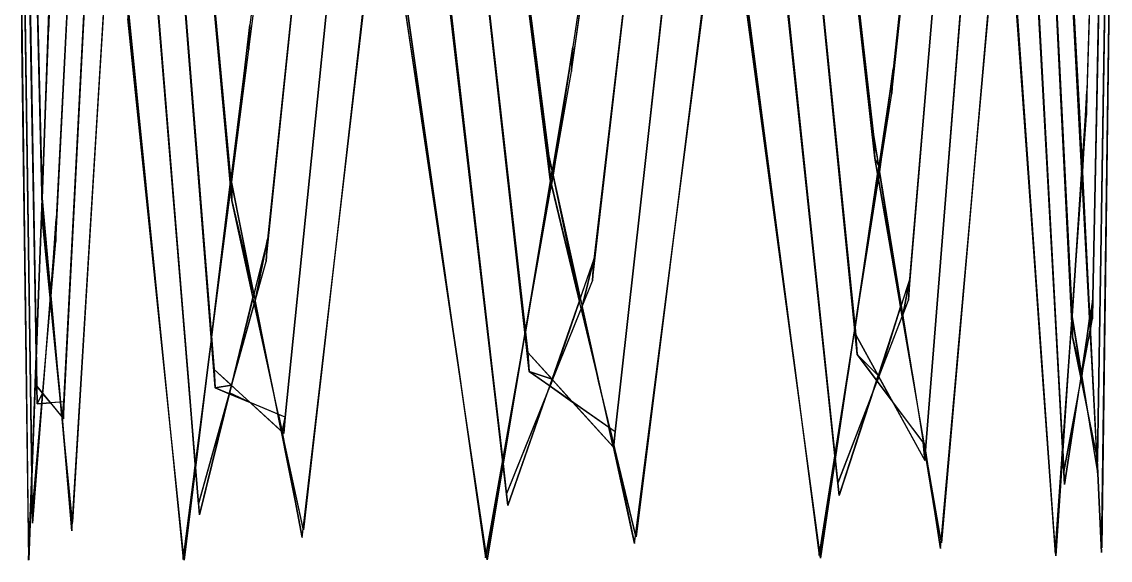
# Model space of a CAD drawing. Header units: metres. Extents: x -336 to 91, y -252 to 264.
# Drawn here: x 7.1 to 91, y -192.6 to -151 of the extents above; entities that cross this region are included whole.
import ezdxf

# ---------------------------------------------------------------- set-up
doc = ezdxf.new("R2010")
doc.units = ezdxf.units.M

msp = doc.modelspace()

# ---------------------------------------------------------------- linework, layer by layer
for p, q in [((7.055786, -152.48373, -414.6922), (7.561676, -108.64694, -415.6922)), ((9.136536, -151.43607, -413.6922), (11.689056, -108.60188, -412.6922)), ((24.567017, -153.14209, -409.6922), (30.24292, -108.68863, -408.6922)), ((30.343628, -108.59639, -407.6922), (24.659088, -151.2414, -408.6922)), ((49.46353, -154.84393, -405.6922), (56.068756, -108.84459, -404.6922)), ((56.17752, -108.67523, -403.6922), (49.574493, -152.94733, -404.6922)), ((74.20236, -156.53874, -401.6922), (79.183716, -109.06952, -400.6922)), ((79.26068, -108.82333, -399.6922), (74.29141, -154.65, -400.6922)), ((90.66794, -109.0405, -395.6922), (89.253296, -156.34595, -396.6922)), ((67.03439, -109.68034, -387.6922), (72.78412, -159.70586, -388.6922)), ((85.988464, -109.3262, -391.6922), (88.67569, -158.03238, -392.6922)), ((88.71356, -159.8958, -393.6922), (86.04285, -109.72479, -392.6922)), ((89.220825, -158.22357, -397.6922), (90.65271, -109.36311, -396.6922)), ((18.288147, -110.590164, -379.6922), (23.173065, -163.00609, -380.6922)), ((41.129303, -110.10182, -383.6922), (47.71927, -161.36488, -384.6922)), ((47.831818, -163.19131, -385.6922), (41.23987, -110.650024, -384.6922)), ((72.87689, -161.55278, -389.6922), (67.13608, -110.15398, -388.6922)), ((7.340668, -111.14502, -375.6922), (8.629333, -164.62614, -376.6922)), ((23.260803, -164.80948, -381.6922), (18.364899, -111.21202, -380.6922)), ((8.659637, -166.40396, -377.6922), (7.353699, -111.83914, -376.6922)), ((9.673798, -167.97186, -373.6922), (12.461853, -112.530304, -372.6922)), ((12.516602, -111.76439, -371.6922), (9.713501, -166.2242, -372.6922)), ((31.816895, -112.448105, -367.6922), (26.006317, -167.79462, -368.6922)), ((25.910156, -169.51163, -369.6922), (31.715485, -113.28428, -368.6922)), ((57.783447, -113.19539, -363.6922), (51.20642, -169.33719, -364.6922)), ((51.093994, -171.02008, -365.6922), (57.672028, -114.0999, -364.6922)), ((80.37213, -114.00391, -359.6922), (75.57727, -170.84991, -360.6922)), ((75.48886, -172.4942, -361.6922), (80.29788, -114.9758, -360.6922)), ((90.85779, -114.87285, -355.6922), (89.696014, -172.328, -356.6922)), ((85.18457, -115.80149, -351.6922), (88.10498, -173.7707, -352.6922)), ((89.66745, -173.93265, -357.6922), (90.84671, -115.910736, -356.6922)), ((65.54547, -116.78693, -347.6922), (71.42139, -175.17508, -348.6922)), ((88.14676, -175.33224, -353.6922), (85.24182, -116.90279, -352.6922)), ((39.534668, -117.82858, -343.6922), (46.09378, -176.53828, -344.6922)), ((71.5155, -176.69069, -349.6922), (65.65015, -117.9505, -348.6922)), ((17.201874, -118.924385, -339.6922), (21.906982, -177.8591, -340.6922)), ((46.20227, -178.0065, -345.6922), (39.64435, -119.05214, -344.6922)), ((7.182342, -120.07187, -335.6922), (8.217194, -179.1346, -336.6922)), ((21.992004, -179.27695, -341.6922), (17.274536, -120.20566, -340.6922)), ((8.243652, -180.49976, -337.6922), (7.191223, -121.40983, -336.6922)), ((13.349152, -121.27019, -339.6922), (10.313751, -180.3629, -338.6922)), ((33.317352, -122.5172, -343.6922), (27.385101, -181.5422, -342.6922)), ((10.270905, -181.6729, -337.6922), (13.289337, -122.66246, -338.6922)), ((27.288757, -182.7953, -341.6922), (33.215393, -123.96052, -342.6922)), ((59.371155, -123.81035, -347.6922), (52.8338, -182.66992, -346.6922)), ((81.435455, -125.147995, -351.6922), (76.82205, -183.74483, -350.6922)), ((52.724243, -183.86385, -345.6922), (59.260773, -125.30307, -346.6922)), ((76.73749, -184.87778, -349.6922), (81.36365, -126.68689, -350.6922)), ((90.984314, -126.527695, -355.6922), (90.07675, -184.7651, -354.6922)), ((84.3262, -127.94635, -359.6922), (87.47598, -185.7289, -358.6922)), ((90.052704, -185.83502, -353.6922), (90.97769, -128.11017, -354.6922)), ((64.03406, -129.40321, -363.6922), (70.023865, -186.63423, -362.6922)), ((87.520294, -186.73364, -357.6922), (84.386505, -129.5717, -358.6922)), ((37.951904, -130.89508, -367.6922), (44.46637, -187.48018, -366.6922)), ((70.11911, -187.57286, -361.6922), (64.13797, -131.06685, -362.6922)), ((16.16278, -132.41922, -371.6922), (20.683838, -188.26529, -370.6922)), ((44.575745, -188.35065, -365.6922), (38.059296, -132.59424, -366.6922)), ((7.087311, -133.97322, -375.6922), (7.86731, -188.98804, -374.6922)), ((20.7641, -189.06604, -369.6922), (16.231293, -134.15192, -370.6922)), ((7.889221, -189.71832, -373.6922), (7.091736, -135.73679, -374.6922)), ((14.234619, -135.55496, -379.6922), (10.972351, -189.64719, -378.6922)), ((10.925568, -190.30545, -377.6922), (14.17215, -137.34618, -378.6922)), ((34.842133, -137.16154, -383.6922), (28.798706, -190.24194, -382.6922)), ((28.701294, -190.82712, -381.6922), (34.736847, -138.97684, -382.6922)), ((60.94336, -138.79001, -387.6922), (54.454895, -190.771, -386.6922)), ((54.34259, -191.28229, -385.6922), (60.834106, -140.62668, -386.6922)), ((82.44992, -140.43842, -391.6922), (78.024475, -191.2337, -390.6922)), ((77.94241, -191.67001, -389.6922), (82.38385, -142.29295, -390.6922)), ((91.0477, -142.1032, -395.6922), (90.395905, -191.62927, -394.6922)), ((83.41379, -143.78223, -399.6922), (86.787476, -191.95694, -398.6922)), ((90.375885, -191.98999, -393.6922), (91.04541, -143.97418, -394.6922)), ((62.49884, -145.47243, -403.6922), (68.59415, -192.21625, -402.6922)), ((86.83789, -192.24141, -397.6922), (83.47714, -145.66508, -398.6922)), ((36.387634, -147.17102, -407.6922), (42.848267, -192.40675, -406.6922)), ((68.693146, -192.42403, -401.6922), (62.60547, -147.36475, -402.6922)), ((15.173065, -148.87527, -411.6922), (19.501709, -192.52814, -410.6922)), ((42.958527, -192.53752, -405.6922), (36.494537, -149.06973, -406.6922)), ((9.171753, -149.53436, -412.6922), (7.597107, -192.55647, -413.6922)), ((7.055633, -150.58237, -415.6922), (7.579132, -192.58018, -414.6922)), ((19.582611, -192.58171, -409.6922), (15.237671, -150.77658, -410.6922)), ((7.579132, -192.58018, -414.6922), (9.136536, -151.43607, -413.6922)), ((24.659088, -151.2414, -408.6922), (19.582611, -192.58171, -409.6922)), ((7.597107, -192.55647, -413.6922), (7.055786, -152.48373, -414.6922)), ((19.501709, -192.52814, -410.6922), (24.567017, -153.14209, -409.6922)), ((49.574493, -152.94733, -404.6922), (42.958527, -192.53752, -405.6922)), ((42.848267, -192.40675, -406.6922), (49.46353, -154.84393, -405.6922)), ((74.29141, -154.65, -400.6922), (68.693146, -192.42403, -401.6922)), ((68.59415, -192.21625, -402.6922), (74.20236, -156.53874, -401.6922)), ((89.253296, -156.34595, -396.6922), (86.83789, -192.24141, -397.6922)), ((86.787476, -191.95694, -398.6922), (89.220825, -158.22357, -397.6922)), ((88.67569, -158.03238, -392.6922), (90.375885, -191.98999, -393.6922)), ((72.78412, -159.70586, -388.6922), (77.94241, -191.67001, -389.6922)), ((90.395905, -191.62927, -394.6922), (88.71356, -159.8958, -393.6922)), ((47.71927, -161.36488, -384.6922), (54.34259, -191.28229, -385.6922)), ((78.024475, -191.2337, -390.6922), (72.87689, -161.55278, -389.6922)), ((23.173065, -163.00609, -380.6922), (28.701294, -190.82712, -381.6922)), ((54.454895, -190.771, -386.6922), (47.831818, -163.19131, -385.6922)), ((8.629333, -164.62614, -376.6922), (10.925568, -190.30545, -377.6922)), ((28.798706, -190.24194, -382.6922), (23.260803, -164.80948, -381.6922)), ((9.713501, -166.2242, -372.6922), (7.889221, -189.71832, -373.6922)), ((10.972351, -189.64719, -378.6922), (8.659637, -166.40396, -377.6922)), ((7.86731, -188.98804, -374.6922), (9.673798, -167.97186, -373.6922)), ((26.006317, -167.79462, -368.6922), (20.7641, -189.06604, -369.6922)), ((20.683838, -188.26529, -370.6922), (25.910156, -169.51163, -369.6922)), ((51.20642, -169.33719, -364.6922), (44.575745, -188.35065, -365.6922)), ((44.46637, -187.48018, -366.6922), (51.093994, -171.02008, -365.6922)), ((75.57727, -170.84991, -360.6922), (70.11911, -187.57286, -361.6922)), ((70.023865, -186.63423, -362.6922), (75.48886, -172.4942, -361.6922)), ((89.696014, -172.328, -356.6922), (87.520294, -186.73364, -357.6922)), ((88.10498, -173.7707, -352.6922), (90.052704, -185.83502, -353.6922)), ((87.47598, -185.7289, -358.6922), (89.66745, -173.93265, -357.6922)), ((71.42139, -175.17508, -348.6922), (76.73749, -184.87778, -349.6922)), ((90.07675, -184.7651, -354.6922), (88.14676, -175.33224, -353.6922)), ((46.09378, -176.53828, -344.6922), (52.724243, -183.86385, -345.6922)), ((76.82205, -183.74483, -350.6922), (71.5155, -176.69069, -349.6922)), ((21.906982, -177.8591, -340.6922), (27.288757, -182.7953, -341.6922)), ((52.8338, -182.66992, -346.6922), (46.20227, -178.0065, -345.6922)), ((8.217194, -179.1346, -336.6922), (10.270905, -181.6729, -337.6922)), ((27.385101, -181.5422, -342.6922), (21.992004, -179.27695, -341.6922)), ((10.313751, -180.3629, -338.6922), (8.243652, -180.49976, -337.6922))]:
    msp.add_line(p, q)
for points in [[(7.470612, -116.53787, -388.5975), (7.469147, -116.663475, -395.0289), (8.617981, -164.66403, -380.50128), (8.618081, -164.66393, -380.5012)], [(7.470612, -116.53787, -388.5975), (8.617981, -164.66403, -380.50128), (8.625366, -164.46216, -378.8318), (8.625466, -164.46205, -378.8317)], [(51.20642, -169.33719, -364.6922), (51.093994, -171.02008, -365.6922), (57.274048, -117.54368, -364.26117), (57.274147, -117.54358, -364.26108)], [(65.65015, -117.9505, -348.6922), (71.35187, -174.48438, -361.1267), (65.59506, -117.27981, -368.2247), (65.59516, -117.27971, -368.2246)], [(80.13739, -116.89547, -370.3372), (75.57727, -170.84991, -360.6922), (75.48886, -172.4942, -361.6922), (75.48896, -172.4941, -361.6921)], [(80.13739, -116.89547, -370.3372), (80.13199, -116.851105, -379.91623), (75.57727, -170.84991, -360.6922), (75.57737, -170.84981, -360.6921)], [(39.64435, -119.05214, -344.6922), (45.908844, -174.88281, -360.25952), (39.534668, -117.82858, -343.6922), (39.534767, -117.82848, -343.6921)], [(65.65015, -117.9505, -348.6922), (71.31802, -174.71286, -373.01297), (71.35187, -174.48438, -361.1267), (71.35197, -174.48427, -361.12662)], [(17.274536, -120.20566, -340.6922), (21.703491, -175.31027, -358.22464), (17.201874, -118.924385, -339.6922), (17.201973, -118.924286, -339.6921)], [(39.64435, -119.05214, -344.6922), (45.876404, -175.0769, -375.59988), (45.908844, -174.88281, -360.25952), (45.908943, -174.8827, -360.25943)], [(89.253296, -156.34595, -396.6922), (89.220825, -158.22357, -397.6922), (90.37961, -118.68228, -396.38947), (90.37971, -118.68218, -396.38937)], [(90.774536, -119.46157, -366.45938), (90.770966, -119.16608, -375.9105), (89.696014, -172.328, -356.6922), (89.69611, -172.3279, -356.6921)], [(88.094604, -173.56508, -362.81467), (85.374756, -119.57677, -357.08124), (88.074066, -173.87036, -372.499), (88.074165, -173.87025, -372.4989)], [(90.774536, -119.46157, -366.45938), (89.696014, -172.328, -356.6922), (89.66745, -173.93265, -357.6922), (89.66755, -173.93254, -357.6921)], [(17.274536, -120.20566, -340.6922), (21.68637, -175.44978, -375.6097), (21.703491, -175.31027, -358.22464), (21.70359, -175.31017, -358.22455)], [(23.173065, -163.00609, -380.6922), (19.293304, -121.37577, -380.5506), (23.146545, -163.55873, -382.2623), (23.146645, -163.55862, -382.2622)], [(26.006317, -167.79462, -368.6922), (25.910156, -169.51163, -369.6922), (30.906158, -121.12306, -368.34027), (30.906258, -121.12296, -368.34018)], [(74.29141, -154.65, -400.6922), (74.20236, -156.53874, -401.6922), (77.675446, -123.44229, -400.50308), (77.675545, -123.44219, -400.503)], [(47.831818, -163.19131, -385.6922), (47.71927, -161.36488, -384.6922), (42.86792, -123.626396, -384.5504), (42.86802, -123.6263, -384.55032)], [(49.574493, -152.94733, -404.6922), (49.46353, -154.84393, -405.6922), (53.90924, -123.8836, -404.52744), (53.90934, -123.8835, -404.52734)], [(9.171753, -149.53436, -412.6922), (9.136536, -151.43607, -413.6922), (10.731781, -124.66613, -412.57605), (10.731881, -124.66603, -412.57596)], [(24.659088, -151.2414, -408.6922), (24.567017, -153.14209, -409.6922), (28.233215, -124.42837, -408.55487), (28.233315, -124.42827, -408.55478)], [(72.87689, -161.55278, -389.6922), (72.78412, -159.70586, -388.6922), (68.762665, -124.717255, -388.5865), (68.762764, -124.717155, -388.5864)], [(9.713501, -166.2242, -372.6922), (9.673798, -167.97186, -373.6922), (11.810242, -125.48762, -372.43506), (11.810342, -125.48752, -372.43497)], [(10.313751, -180.3629, -338.6922), (10.270905, -181.6729, -337.6922), (13.143524, -125.51324, -357.19116), (13.143624, -125.51314, -357.19107)], [(10.313751, -180.3629, -338.6922), (13.143524, -125.51324, -357.19116), (13.135925, -125.42149, -375.61154), (13.136025, -125.421394, -375.61145)], [(27.385101, -181.5422, -342.6922), (33.001404, -126.084755, -359.24368), (32.97577, -125.91598, -375.60468), (32.97587, -125.91588, -375.60458)], [(27.385101, -181.5422, -342.6922), (27.288757, -182.7953, -341.6922), (33.001404, -126.084755, -359.24368), (33.001503, -126.084656, -359.2436)], [(52.8338, -182.66992, -346.6922), (52.74707, -183.65932, -355.8551), (59.131897, -126.45756, -361.36145), (59.131996, -126.45746, -361.36136)], [(52.8338, -182.66992, -346.6922), (59.131897, -126.45756, -361.36145), (59.09909, -126.25997, -375.59576), (59.09919, -126.25987, -375.59567)], [(76.82205, -183.74483, -350.6922), (81.33966, -126.98862, -361.9178), (81.31055, -126.73435, -372.7215), (81.310646, -126.73425, -372.7214)], [(88.71356, -159.8958, -393.6922), (88.67569, -158.03238, -392.6922), (86.93167, -126.42192, -392.59705), (86.93177, -126.42182, -392.59695)], [(76.82205, -183.74483, -350.6922), (76.79553, -184.14763, -364.59546), (81.33966, -126.98862, -361.9178), (81.33976, -126.98852, -361.9177)], [(84.3262, -127.94635, -359.6922), (84.386505, -129.5717, -358.6922), (87.372986, -183.83978, -368.35312), (87.373085, -183.83968, -368.35303)], [(8.087372, -171.72517, -345.37607), (7.331543, -128.58781, -383.13232), (7.32666, -129.01317, -393.7891), (7.32676, -129.01306, -393.789)], [(64.03406, -129.40321, -363.6922), (64.13797, -131.06685, -362.6922), (69.80313, -184.52515, -372.33344), (69.80323, -184.52504, -372.33334)], [(87.36655, -183.92928, -377.91248), (87.372986, -183.83978, -368.35312), (84.386505, -129.5717, -358.6922), (84.386604, -129.5716, -358.6921)], [(38.059296, -132.59424, -366.6922), (43.9628, -183.10597, -366.2779), (37.951904, -130.89508, -367.6922), (37.952003, -130.89497, -367.6921)], [(69.799164, -184.5503, -381.92007), (69.80313, -184.52515, -372.33344), (64.13797, -131.06685, -362.6922), (64.13807, -131.06674, -362.6921)], [(90.91577, -131.97525, -365.38025), (90.90906, -131.35617, -374.81918), (90.321106, -169.08395, -357.5978), (90.321205, -169.08385, -357.59772)], [(16.231293, -134.15192, -370.6922), (19.96167, -179.34488, -370.3606), (16.16278, -132.41922, -371.6922), (16.16288, -132.41911, -371.6921)], [(14.151855, -137.67743, -380.17798), (14.125671, -137.36159, -380.96518), (11.362457, -183.17874, -378.5148), (11.362557, -183.17863, -378.5147)], [(34.77475, -137.75342, -383.50378), (30.107056, -178.75053, -382.5514), (34.736847, -138.97684, -382.6922), (34.736946, -138.97673, -382.6921)], [(60.94336, -138.79001, -387.6922), (56.21054, -176.70587, -386.5501), (60.834106, -140.62668, -386.6922), (60.834206, -140.62657, -386.6921)], [(7.170471, -141.06612, -385.76703), (7.055633, -150.58237, -415.6922), (7.067108, -151.50278, -415.19244), (7.067208, -151.50267, -415.19235)], [(7.170471, -141.06612, -385.76703), (7.067108, -151.50278, -415.19244), (7.180054, -141.71526, -400.45624), (7.180154, -141.71515, -400.45615)], [(7.602417, -170.30426, -384.15793), (7.187683, -141.05348, -398.05725), (7.180054, -141.71526, -400.45624), (7.180154, -141.71515, -400.45615)], [(82.44992, -140.43842, -391.6922), (79.34433, -176.08446, -390.56656), (82.38385, -142.29295, -390.6922), (82.38395, -142.29285, -390.6921)], [(91.04541, -143.97418, -394.6922), (91.03534, -143.04227, -394.037), (90.6478, -172.4905, -394.5984), (90.647896, -172.49039, -394.5983)], [(83.47714, -145.66508, -398.6922), (85.802704, -177.89462, -398.49216), (83.41379, -143.78223, -399.6922), (83.41389, -143.78212, -399.6921)], [(62.60547, -147.36475, -402.6922), (66.62866, -177.14325, -402.52298), (62.49884, -145.47243, -403.6922), (62.49894, -145.47232, -403.6921)], [(36.494537, -149.06973, -406.6922), (40.644745, -176.97826, -406.54172), (36.387634, -147.17102, -407.6922), (36.387733, -147.17091, -407.6921)], [(15.237671, -150.77658, -410.6922), (17.936493, -176.74338, -410.56244), (15.173065, -148.87527, -411.6922), (15.173165, -148.87517, -411.6921)], [(9.171753, -149.53436, -412.6922), (8.625366, -164.46216, -378.8318), (8.629333, -164.62614, -376.6922), (8.629434, -164.62604, -376.6921)], [(9.171753, -149.53436, -412.6922), (8.629333, -164.62614, -376.6922), (8.634888, -164.68842, -382.098), (8.634988, -164.68831, -382.0979)], [(9.171753, -149.53436, -412.6922), (8.634888, -164.68842, -382.098), (9.136536, -151.43607, -413.6922), (9.136636, -151.43596, -413.6921)], [(7.360596, -175.04861, -414.5174), (7.067108, -151.50278, -415.19244), (7.055786, -152.48373, -414.6922), (7.055886, -152.48363, -414.6921)], [(24.659088, -151.2414, -408.6922), (23.198608, -163.1347, -381.93448), (23.249176, -163.38913, -385.27588), (23.249275, -163.38902, -385.2758)], [(24.659088, -151.2414, -408.6922), (23.249176, -163.38913, -385.27588), (24.567017, -153.14209, -409.6922), (24.567116, -153.14198, -409.6921)], [(49.574493, -152.94733, -404.6922), (47.974884, -162.51947, -385.45883), (48.051117, -162.86386, -387.705), (48.051216, -162.86375, -387.7049)], [(49.574493, -152.94733, -404.6922), (48.051117, -162.86386, -387.705), (49.46353, -154.84393, -405.6922), (49.46363, -154.84383, -405.6921)], [(74.29141, -154.65, -400.6922), (73.17923, -162.15431, -388.45612), (73.25037, -162.59503, -388.5091), (73.250465, -162.59492, -388.509)], [(74.29141, -154.65, -400.6922), (73.25037, -162.59503, -388.5091), (74.20236, -156.53874, -401.6922), (74.20246, -156.53864, -401.6921)], [(89.253296, -156.34595, -396.6922), (88.87369, -161.98717, -391.29486), (88.90469, -162.60614, -390.02203), (88.90479, -162.60603, -390.02194)], [(89.253296, -156.34595, -396.6922), (88.90469, -162.60614, -390.02203), (89.220825, -158.22357, -397.6922), (89.220924, -158.22346, -397.6921)], [(88.71356, -159.8958, -393.6922), (88.87369, -161.98717, -391.29486), (88.67569, -158.03238, -392.6922), (88.67579, -158.03227, -392.6921)], [(72.87689, -161.55278, -389.6922), (73.17923, -162.15431, -388.45612), (72.78412, -159.70586, -388.6922), (72.78422, -159.70575, -388.6921)], [(88.71356, -159.8958, -393.6922), (88.84616, -162.39665, -389.27942), (88.87369, -161.98717, -391.29486), (88.87379, -161.98706, -391.29477)], [(47.831818, -163.19131, -385.6922), (47.974884, -162.51947, -385.45883), (47.71927, -161.36488, -384.6922), (47.719368, -161.36478, -384.6921)], [(72.87689, -161.55278, -389.6922), (73.08798, -162.76999, -387.11383), (73.17923, -162.15431, -388.45612), (73.17933, -162.1542, -388.45602)], [(47.831818, -163.19131, -385.6922), (47.849976, -163.26692, -384.74185), (47.974884, -162.51947, -385.45883), (47.974983, -162.51936, -385.45874)], [(48.051117, -162.86386, -387.705), (47.92508, -163.57964, -388.54324), (50.082, -172.56146, -373.90225), (50.0821, -172.56136, -373.90216)], [(48.051117, -162.86386, -387.705), (50.082, -172.56146, -373.90225), (50.152985, -172.35791, -380.17667), (50.153084, -172.3578, -380.17657)], [(73.08798, -162.76999, -387.11383), (71.35187, -174.48438, -361.1267), (71.363434, -174.59909, -362.78955), (71.36353, -174.59898, -362.78946)], [(73.08798, -162.76999, -387.11383), (71.363434, -174.59909, -362.78955), (73.15872, -163.17792, -387.27817), (73.15882, -163.17781, -387.27808)], [(73.25037, -162.59503, -388.5091), (73.15872, -163.17792, -387.27817), (74.86682, -173.02664, -373.4046), (74.86692, -173.02654, -373.4045)], [(73.25037, -162.59503, -388.5091), (74.86682, -173.02664, -373.4046), (74.91162, -172.88933, -380.76532), (74.91172, -172.88922, -380.76523)], [(88.84616, -162.39665, -389.27942), (88.094604, -173.56508, -362.81467), (88.10266, -173.72464, -361.11206), (88.10276, -173.72453, -361.11197)], [(88.84616, -162.39665, -389.27942), (88.10266, -173.72464, -361.11206), (88.87735, -162.9852, -387.92194), (88.87745, -162.98509, -387.92184)], [(88.90469, -162.60614, -390.02203), (88.87735, -162.9852, -387.92194), (89.456665, -173.91275, -373.30365), (89.456764, -173.91264, -373.30356)], [(88.90469, -162.60614, -390.02203), (89.456665, -173.91275, -373.30365), (89.467285, -173.84251, -381.99646), (89.467384, -173.8424, -381.99637)], [(23.146545, -163.55873, -382.2623), (21.703491, -175.31027, -358.22464), (21.708282, -175.37047, -375.1528), (21.708382, -175.37036, -375.1527)], [(23.146545, -163.55873, -382.2623), (21.708282, -175.37047, -375.1528), (23.180115, -163.92615, -387.51514), (23.180214, -163.92604, -387.51505)], [(23.173065, -163.00609, -380.6922), (23.146545, -163.55873, -382.2623), (23.198608, -163.1347, -381.93448), (23.198708, -163.1346, -381.9344)], [(23.260803, -164.80948, -381.6922), (23.249176, -163.38913, -385.27588), (23.180115, -163.92615, -387.51514), (23.180214, -163.92604, -387.51505)], [(23.260803, -164.80948, -381.6922), (24.964539, -172.0218, -378.30014), (23.249176, -163.38913, -385.27588), (23.249275, -163.38902, -385.2758)], [(47.849976, -163.26692, -384.74185), (45.908844, -174.88281, -360.25952), (45.918762, -174.9718, -374.8871), (45.91886, -174.9717, -374.887)], [(47.849976, -163.26692, -384.74185), (45.918762, -174.9718, -374.8871), (47.92508, -163.57964, -388.54324), (47.92518, -163.57953, -388.54315)], [(8.617981, -164.66403, -380.50128), (8.176483, -176.7274, -358.79333), (8.177368, -176.77652, -376.6295), (8.177468, -176.77641, -376.6294)], [(8.617981, -164.66403, -380.50128), (8.177368, -176.77652, -376.6295), (8.624908, -164.95264, -386.9792), (8.625009, -164.95253, -386.9791)], [(8.659637, -166.40396, -377.6922), (8.634888, -164.68842, -382.098), (8.624908, -164.95264, -386.9792), (8.625009, -164.95253, -386.9791)], [(8.659637, -166.40396, -377.6922), (9.276032, -171.85825, -378.07294), (8.634888, -164.68842, -382.098), (8.634988, -164.68831, -382.0979)], [(23.260803, -164.80948, -381.6922), (24.893799, -172.3089, -372.70728), (24.964539, -172.0218, -378.30014), (24.964638, -172.0217, -378.30005)], [(9.713501, -166.2242, -372.6922), (9.276032, -171.85825, -378.07294), (9.308502, -172.22153, -376.48282), (9.308602, -172.22142, -376.48273)], [(9.713501, -166.2242, -372.6922), (9.308502, -172.22153, -376.48282), (9.673798, -167.97186, -373.6922), (9.673898, -167.97176, -373.6921)], [(8.659637, -166.40396, -377.6922), (9.243713, -172.2742, -375.83545), (9.276032, -171.85825, -378.07294), (9.276132, -171.85814, -378.07285)], [(26.006317, -167.79462, -368.6922), (24.964539, -172.0218, -378.30014), (25.066986, -172.53723, -374.2592), (25.067085, -172.53712, -374.2591)], [(26.006317, -167.79462, -368.6922), (25.066986, -172.53723, -374.2592), (25.910156, -169.51163, -369.6922), (25.910255, -169.51152, -369.6921)], [(51.20642, -169.33719, -364.6922), (50.152985, -172.35791, -380.17667), (50.295715, -173.00264, -374.39047), (50.295815, -173.00253, -374.39038)], [(51.20642, -169.33719, -364.6922), (50.295715, -173.00264, -374.39047), (51.093994, -171.02008, -365.6922), (51.094093, -171.01997, -365.6921)], [(90.321106, -169.08395, -357.5978), (90.07034, -184.73383, -362.3509), (90.07675, -184.7651, -354.6922), (90.07685, -184.765, -354.6921)], [(7.832581, -185.88445, -385.64722), (7.602417, -170.30426, -384.15793), (7.825836, -186.06271, -395.071), (7.825936, -186.0626, -395.07092)], [(75.57727, -170.84991, -360.6922), (74.91162, -172.88933, -380.76532), (75.03668, -173.66417, -373.95844), (75.03678, -173.66406, -373.95834)], [(75.57727, -170.84991, -360.6922), (75.03668, -173.66417, -373.95844), (75.48886, -172.4942, -361.6922), (75.48896, -172.4941, -361.6921)], [(8.087372, -171.72517, -345.37607), (8.175507, -176.75415, -376.5555), (8.176483, -176.7274, -358.79333), (8.176583, -176.7273, -358.79324)], [(9.276062, -172.59909, -374.95325), (9.243713, -172.2742, -375.83545), (8.680634, -179.526, -374.2746), (8.680734, -179.5259, -374.2745)], [(9.929596, -179.1675, -378.92456), (9.308502, -172.22153, -376.48282), (9.276062, -172.59909, -374.95325), (9.276162, -172.59898, -374.95316)], [(24.893799, -172.3089, -372.70728), (23.227509, -179.07028, -355.54205), (23.242493, -179.08405, -362.8415), (23.242592, -179.08394, -362.8414)], [(24.893799, -172.3089, -372.70728), (23.242493, -179.08405, -362.8415), (24.99768, -172.78592, -370.1609), (24.99778, -172.78581, -370.1608)], [(26.355164, -179.02013, -370.084), (25.066986, -172.53723, -374.2592), (24.99768, -172.78592, -370.1609), (24.99778, -172.78581, -370.1608)], [(50.082, -172.56146, -373.90225), (47.97162, -178.61298, -350.8271), (48.016693, -178.66277, -355.99368), (48.016792, -178.66266, -355.9936)], [(50.082, -172.56146, -373.90225), (48.016693, -178.66277, -355.99368), (50.22821, -173.17032, -368.64673), (50.22831, -173.17021, -368.64664)], [(51.56781, -178.74863, -371.38806), (50.295715, -173.00264, -374.39047), (50.22821, -173.17032, -368.64673), (50.22831, -173.17021, -368.64664)], [(89.696014, -172.328, -356.6922), (89.467285, -173.84251, -381.99646), (89.513306, -174.76227, -373.9824), (89.513405, -174.76216, -373.9823)], [(89.696014, -172.328, -356.6922), (89.513306, -174.76227, -373.9824), (89.66745, -173.93265, -357.6922), (89.66755, -173.93254, -357.6921)], [(90.6478, -172.4905, -394.5984), (90.38403, -191.40541, -393.7374), (90.395905, -191.62927, -394.6922), (90.396, -191.62917, -394.6921)], [(74.86682, -173.02664, -373.4046), (73.14111, -178.31387, -352.60114), (73.19888, -178.41927, -355.58762), (73.19898, -178.41916, -355.58752)], [(74.86682, -173.02664, -373.4046), (73.19888, -178.41927, -355.58762), (74.99576, -173.77008, -367.24408), (74.99586, -173.76997, -367.244)], [(75.83057, -178.58372, -372.32983), (75.03668, -173.66417, -373.95844), (74.99576, -173.77008, -367.24408), (74.99586, -173.76997, -367.244)], [(88.14676, -175.33224, -353.6922), (88.10266, -173.72464, -361.11206), (88.08145, -174.01865, -366.68683), (88.08155, -174.01854, -366.68674)], [(88.14676, -175.33224, -353.6922), (88.10498, -173.7707, -352.6922), (88.10266, -173.72464, -361.11206), (88.10276, -173.72453, -361.11197)], [(88.14676, -175.33224, -353.6922), (88.81442, -178.16507, -354.52026), (88.10498, -173.7707, -352.6922), (88.10508, -173.7706, -352.6921)], [(71.5155, -176.69069, -349.6922), (71.363434, -174.59909, -362.78955), (71.328705, -174.81995, -366.08746), (71.328804, -174.81984, -366.08737)], [(71.5155, -176.69069, -349.6922), (71.42139, -175.17508, -348.6922), (71.363434, -174.59909, -362.78955), (71.36353, -174.59898, -362.78946)], [(88.08145, -174.01865, -366.68683), (88.074066, -173.87036, -372.499), (87.82312, -177.59988, -374.43106), (87.82322, -177.59978, -374.43097)], [(89.456665, -173.91275, -373.30365), (88.81442, -178.16507, -354.52026), (88.84546, -178.35727, -355.53738), (88.84556, -178.35716, -355.5373)], [(89.456665, -173.91275, -373.30365), (88.84546, -178.35727, -355.53738), (89.50427, -174.81094, -365.82623), (89.50437, -174.81084, -365.82614)], [(7.592621, -192.22398, -414.1957), (7.360596, -175.04861, -414.5174), (7.579132, -192.58018, -414.6922), (7.579232, -192.58008, -414.6921)], [(21.690857, -175.50607, -392.38998), (21.68637, -175.44978, -375.6097), (21.438324, -177.46954, -409.66708), (21.438423, -177.46944, -409.667)], [(21.992004, -179.27695, -341.6922), (21.708282, -175.37047, -375.1528), (21.690857, -175.50607, -392.38998), (21.690956, -175.50597, -392.3899)], [(21.992004, -179.27695, -341.6922), (21.906982, -177.8591, -340.6922), (21.708282, -175.37047, -375.1528), (21.708382, -175.37036, -375.1527)], [(45.88565, -175.15997, -390.20813), (45.876404, -175.0769, -375.59988), (45.433228, -177.72885, -405.66092), (45.433327, -177.72874, -405.66083)], [(46.20227, -178.0065, -345.6922), (45.918762, -174.9718, -374.8871), (45.88565, -175.15997, -390.20813), (45.88575, -175.15987, -390.20804)], [(46.20227, -178.0065, -345.6922), (46.09378, -176.53828, -344.6922), (45.918762, -174.9718, -374.8871), (45.91886, -174.9717, -374.887)], [(71.328705, -174.81995, -366.08746), (71.31802, -174.71286, -373.01297), (70.86417, -177.77527, -376.8084), (70.864265, -177.77516, -376.80832)], [(71.5155, -176.69069, -349.6922), (73.14111, -178.31387, -352.60114), (71.42139, -175.17508, -348.6922), (71.421486, -175.17497, -348.6921)], [(88.14676, -175.33224, -353.6922), (88.77704, -178.41269, -355.60406), (88.81442, -178.16507, -354.52026), (88.81452, -178.16496, -354.52017)], [(89.710785, -178.70609, -372.70282), (89.513306, -174.76227, -373.9824), (89.50427, -174.81094, -365.82623), (89.50437, -174.81084, -365.82614)], [(79.34433, -176.08446, -390.56656), (77.99628, -191.07114, -389.89893), (78.024475, -191.2337, -390.6922), (78.024574, -191.2336, -390.6921)], [(8.176361, -176.80292, -394.72064), (8.175507, -176.75415, -376.5555), (8.096527, -178.91171, -413.70322), (8.096627, -178.9116, -413.70312)], [(8.176361, -176.80292, -394.72064), (8.176483, -176.7274, -358.79333), (8.175507, -176.75415, -376.5555), (8.175607, -176.75404, -376.55542)], [(8.176483, -176.7274, -358.79333), (8.176361, -176.80292, -394.72064), (8.177368, -176.77652, -376.6295), (8.177468, -176.77641, -376.6294)], [(8.217194, -179.1346, -336.6922), (8.177368, -176.77652, -376.6295), (8.176361, -176.80292, -394.72064), (8.176461, -176.80281, -394.72055)], [(8.177368, -176.77652, -376.6295), (8.217194, -179.1346, -336.6922), (8.219391, -179.1373, -344.36255), (8.219491, -179.13719, -344.36246)], [(19.543365, -192.20418, -410.19846), (17.936493, -176.74338, -410.56244), (19.501709, -192.52814, -410.6922), (19.501808, -192.52803, -410.6921)], [(42.89749, -192.12717, -406.19968), (40.644745, -176.97826, -406.54172), (42.848267, -192.40675, -406.6922), (42.848366, -192.40665, -406.6921)], [(46.20227, -178.0065, -345.6922), (47.97162, -178.61298, -350.8271), (46.09378, -176.53828, -344.6922), (46.09388, -176.53818, -344.6921)], [(56.21054, -176.70587, -386.5501), (54.424408, -190.64397, -385.9231), (54.454895, -190.771, -386.6922), (54.454994, -190.77089, -386.6921)], [(68.63229, -191.9736, -402.20105), (66.62866, -177.14325, -402.52298), (68.59415, -192.21625, -402.6922), (68.594246, -192.21614, -402.6921)], [(71.5155, -176.69069, -349.6922), (73.01871, -178.68895, -355.64355), (73.14111, -178.31387, -352.60114), (73.14121, -178.31377, -352.60104)], [(21.438324, -177.46954, -409.66708), (20.444641, -185.19608, -380.16626), (20.462708, -185.41467, -389.4457), (20.462807, -185.41457, -389.44562)], [(21.992004, -179.27695, -341.6922), (23.227509, -179.07028, -355.54205), (21.906982, -177.8591, -340.6922), (21.907082, -177.859, -340.6921)], [(45.433228, -177.72885, -405.66092), (44.1716, -184.89264, -376.1481), (44.19812, -185.11969, -385.27325), (44.19822, -185.11958, -385.27316)], [(46.20227, -178.0065, -345.6922), (47.79303, -179.12514, -355.95517), (47.97162, -178.61298, -350.8271), (47.971718, -178.61287, -350.827)], [(69.82825, -184.76506, -381.07394), (70.86417, -177.77527, -376.8084), (69.80313, -184.52515, -372.33344), (69.80323, -184.52504, -372.33334)], [(86.80243, -191.7498, -398.20282), (85.802704, -177.89462, -398.49216), (86.787476, -191.95694, -398.6922), (86.787575, -191.95683, -398.6921)], [(87.386536, -184.08798, -376.95074), (87.82312, -177.59988, -374.43106), (87.372986, -183.83978, -368.35312), (87.373085, -183.83968, -368.35303)], [(30.107056, -178.75053, -382.5514), (28.779602, -190.15427, -382.0513), (28.798706, -190.24194, -382.6922), (28.798805, -190.24184, -382.6921)], [(49.5596, -180.36743, -345.7067), (48.016693, -178.66277, -355.99368), (47.822235, -179.14569, -361.0284), (47.822334, -179.14558, -361.02832)], [(51.56781, -178.74863, -371.38806), (52.36258, -182.33853, -368.67886), (52.443604, -182.39551, -362.3399), (52.443703, -182.3954, -362.3398)], [(73.06888, -178.75563, -358.55966), (73.01871, -178.68895, -355.64355), (72.60632, -179.9524, -361.7281), (72.60642, -179.95229, -361.728)], [(74.2258, -180.29355, -349.71133), (73.19888, -178.41927, -355.58762), (73.06888, -178.75563, -358.55966), (73.06898, -178.75552, -358.55957)], [(75.83057, -178.58372, -372.32983), (76.62015, -183.47644, -371.92993), (76.69681, -183.57832, -365.52917), (76.69691, -183.57822, -365.52908)], [(88.807495, -178.56161, -356.5811), (88.77704, -178.41269, -355.60406), (88.52432, -180.0859, -357.7223), (88.52442, -180.0858, -357.7222)], [(89.14386, -180.20563, -353.71722), (88.84546, -178.35727, -355.53738), (88.807495, -178.56161, -356.5811), (88.807594, -178.56151, -356.581)], [(89.710785, -178.70609, -372.70282), (89.993866, -184.36002, -374.8858), (90.01636, -184.46991, -368.5167), (90.01646, -184.4698, -368.5166)], [(8.096527, -178.91171, -413.70322), (7.832581, -185.88445, -385.64722), (7.835083, -186.0543, -394.56903), (7.835183, -186.0542, -394.56894)], [(8.666565, -179.68997, -355.61304), (8.219391, -179.1373, -344.36255), (8.243652, -180.49976, -337.6922), (8.243752, -180.49965, -337.6921)], [(8.666565, -179.68997, -355.61304), (8.243652, -180.49976, -337.6922), (8.598968, -180.47626, -347.63583), (8.599069, -180.47615, -347.63574)], [(8.666565, -179.68997, -355.61304), (8.598968, -180.47626, -347.63583), (8.606903, -180.47574, -360.90738), (8.607003, -180.47563, -360.9073)], [(8.666565, -179.68997, -355.61304), (8.606903, -180.47574, -360.90738), (8.667786, -179.69151, -363.77216), (8.667886, -179.6914, -363.77206)], [(9.266998, -180.4321, -353.1701), (8.667786, -179.69151, -363.77216), (8.606903, -180.47574, -360.90738), (8.607003, -180.47563, -360.9073)], [(8.666565, -179.68997, -355.61304), (8.667786, -179.69151, -363.77216), (8.680634, -179.526, -374.2746), (8.680734, -179.5259, -374.2745)], [(10.050293, -180.38031, -369.28836), (9.929596, -179.1675, -378.92456), (10.038147, -180.38112, -360.64725), (10.038247, -180.38101, -360.64716)], [(20.444641, -185.19608, -380.16626), (19.96167, -179.34488, -370.3606), (20.438965, -185.24042, -390.26352), (20.439064, -185.24031, -390.26343)], [(23.063324, -179.72694, -356.06586), (20.694763, -188.22607, -372.46323), (20.7641, -189.06604, -369.6922), (20.764198, -189.06593, -369.6921)], [(23.063324, -179.72694, -356.06586), (20.7641, -189.06604, -369.6922), (23.06546, -179.72783, -363.13852), (23.06556, -179.72772, -363.13843)], [(23.063324, -179.72694, -356.06586), (23.227509, -179.07028, -355.54205), (21.992004, -179.27695, -341.6922), (21.992104, -179.27684, -341.6921)], [(23.063324, -179.72694, -356.06586), (23.083557, -179.65436, -370.22186), (23.227509, -179.07028, -355.54205), (23.227608, -179.07018, -355.54196)], [(23.063324, -179.72694, -356.06586), (23.06546, -179.72783, -363.13852), (23.083557, -179.65436, -370.22186), (23.083656, -179.65425, -370.22177)], [(23.083557, -179.65436, -370.22186), (23.06546, -179.72783, -363.13852), (24.68695, -180.4089, -355.37744), (24.68705, -180.4088, -355.37735)], [(23.083557, -179.65436, -370.22186), (24.68695, -180.4089, -355.37744), (23.242493, -179.08405, -362.8415), (23.242592, -179.08394, -362.8414)], [(26.355164, -179.02013, -370.084), (26.808167, -181.29988, -366.47052), (26.855957, -181.31995, -360.73364), (26.856056, -181.31984, -360.73355)], [(47.822235, -179.14569, -361.0284), (47.79303, -179.12514, -355.95517), (47.550446, -179.82066, -366.31924), (47.550545, -179.82056, -366.31915)], [(8.598968, -180.47626, -347.63583), (7.8768, -188.87761, -376.5847), (7.889221, -189.71832, -373.6922), (7.889321, -189.71822, -373.6921)], [(8.598968, -180.47626, -347.63583), (7.889221, -189.71832, -373.6922), (8.606903, -180.47574, -360.90738), (8.607003, -180.47563, -360.9073)], [(10.139069, -181.50998, -351.15533), (10.038147, -180.38112, -360.64725), (9.266998, -180.4321, -353.1701), (9.267098, -180.43199, -353.17)], [(10.038147, -180.38112, -360.64725), (10.139069, -181.50998, -351.15533), (10.050293, -180.38031, -369.28836), (10.050393, -180.3802, -369.28827)], [(10.050293, -180.38031, -369.28836), (10.165985, -181.54324, -359.43695), (10.313751, -180.3629, -338.6922), (10.313851, -180.3628, -338.6921)], [(10.165985, -181.54324, -359.43695), (10.050293, -180.38031, -369.28836), (10.139069, -181.50998, -351.15533), (10.139169, -181.50987, -351.15524)], [(10.270905, -181.6729, -337.6922), (10.313751, -180.3629, -338.6922), (10.165985, -181.54324, -359.43695), (10.166085, -181.54314, -359.43686)], [(27.064423, -182.58955, -355.70157), (26.808167, -181.29988, -366.47052), (24.68695, -180.4089, -355.37744), (24.68705, -180.4088, -355.37735)], [(47.550446, -179.82066, -366.31924), (44.47229, -187.46547, -368.87402), (44.575745, -188.35065, -365.6922), (44.575844, -188.35054, -365.6921)], [(52.692474, -183.82875, -358.603), (52.36258, -182.33853, -368.67886), (49.5596, -180.36743, -345.7067), (49.5597, -180.36732, -345.7066)], [(70.023865, -186.63423, -362.6922), (70.11911, -187.57286, -361.6922), (72.60632, -179.9524, -361.7281), (72.60642, -179.95229, -361.728)], [(76.62015, -183.47644, -371.92993), (74.2258, -180.29355, -349.71133), (76.73749, -184.87778, -349.6922), (76.73759, -184.87767, -349.6921)], [(87.47598, -185.7289, -358.6922), (87.520294, -186.73364, -357.6922), (88.52432, -180.0859, -357.7223), (88.52442, -180.0858, -357.7222)], [(89.993866, -184.36002, -374.8858), (89.14386, -180.20563, -353.71722), (90.052704, -185.83502, -353.6922), (90.0528, -185.83492, -353.6921)], [(27.064423, -182.58955, -355.70157), (26.855957, -181.31995, -360.73364), (26.808167, -181.29988, -366.47052), (26.808266, -181.29977, -366.47043)], [(26.855957, -181.31995, -360.73364), (27.064423, -182.58955, -355.70157), (27.149353, -182.66745, -357.2237), (27.149452, -182.66734, -357.2236)], [(27.385101, -181.5422, -342.6922), (26.855957, -181.31995, -360.73364), (27.149353, -182.66745, -357.2237), (27.149452, -182.66734, -357.2236)], [(10.165985, -181.54324, -359.43695), (10.139069, -181.50998, -351.15533), (10.925568, -190.30545, -377.6922), (10.925668, -190.30534, -377.6921)], [(10.165985, -181.54324, -359.43695), (10.925568, -190.30545, -377.6922), (10.968384, -189.6072, -378.1513), (10.968484, -189.60709, -378.1512)], [(27.385101, -181.5422, -342.6922), (27.149353, -182.66745, -357.2237), (27.288757, -182.7953, -341.6922), (27.288857, -182.7952, -341.6921)], [(28.701294, -190.82712, -381.6922), (27.149353, -182.66745, -357.2237), (27.064423, -182.58955, -355.70157), (27.064522, -182.58945, -355.70148)], [(27.149353, -182.66745, -357.2237), (28.701294, -190.82712, -381.6922), (28.779602, -190.15427, -382.0513), (28.779701, -190.15416, -382.0512)], [(52.692474, -183.82875, -358.603), (52.443604, -182.39551, -362.3399), (52.36258, -182.33853, -368.67886), (52.36268, -182.33842, -368.67877)], [(52.443604, -182.39551, -362.3399), (52.692474, -183.82875, -358.603), (52.74707, -183.65932, -355.8551), (52.74717, -183.65921, -355.855)], [(52.8338, -182.66992, -346.6922), (52.443604, -182.39551, -362.3399), (52.74707, -183.65932, -355.8551), (52.74717, -183.65921, -355.855)], [(11.362457, -183.17874, -378.5148), (10.968384, -189.6072, -378.1513), (10.972351, -189.64719, -378.6922), (10.972451, -189.64708, -378.6921)], [(44.1716, -184.89264, -376.1481), (43.9628, -183.10597, -366.2779), (44.16971, -184.90335, -386.18875), (44.169807, -184.90324, -386.18866)], [(52.724243, -183.86385, -345.6922), (52.74707, -183.65932, -355.8551), (52.692474, -183.82875, -358.603), (52.692574, -183.82864, -358.6029)], [(52.692474, -183.82875, -358.603), (54.34259, -191.28229, -385.6922), (52.724243, -183.86385, -345.6922), (52.724342, -183.86374, -345.6921)], [(52.74707, -183.65932, -355.8551), (52.724243, -183.86385, -345.6922), (54.34259, -191.28229, -385.6922), (54.34269, -191.28218, -385.6921)], [(52.74707, -183.65932, -355.8551), (54.34259, -191.28229, -385.6922), (54.424408, -190.64397, -385.9231), (54.424507, -190.64386, -385.923)], [(76.77341, -184.42606, -361.84424), (76.69681, -183.57832, -365.52917), (76.62015, -183.47644, -371.92993), (76.62025, -183.47633, -371.92984)], [(76.62015, -183.47644, -371.92993), (76.73749, -184.87778, -349.6922), (76.77341, -184.42606, -361.84424), (76.773506, -184.42595, -361.84415)], [(76.69681, -183.57832, -365.52917), (76.77341, -184.42606, -361.84424), (76.79553, -184.14763, -364.59546), (76.79563, -184.14752, -364.59537)], [(76.82205, -183.74483, -350.6922), (76.69681, -183.57832, -365.52917), (76.79553, -184.14763, -364.59546), (76.79563, -184.14752, -364.59537)], [(86.83789, -192.24141, -397.6922), (87.36655, -183.92928, -377.91248), (86.80243, -191.7498, -398.20282), (86.80253, -191.7497, -398.20273)], [(86.83789, -192.24141, -397.6922), (87.38031, -184.18039, -386.78476), (87.36655, -183.92928, -377.91248), (87.366646, -183.92917, -377.91238)], [(87.372986, -183.83978, -368.35312), (87.36655, -183.92928, -377.91248), (87.38031, -184.18039, -386.78476), (87.38041, -184.18028, -386.78467)], [(87.386536, -184.08798, -376.95074), (87.372986, -183.83978, -368.35312), (87.38031, -184.18039, -386.78476), (87.38041, -184.18028, -386.78467)], [(68.693146, -192.42403, -401.6922), (69.799164, -184.5503, -381.92007), (68.63229, -191.9736, -402.20105), (68.63239, -191.9735, -402.20096)], [(68.693146, -192.42403, -401.6922), (69.824554, -184.78998, -390.90308), (69.799164, -184.5503, -381.92007), (69.79926, -184.55019, -381.91998)], [(69.80313, -184.52515, -372.33344), (69.799164, -184.5503, -381.92007), (69.824554, -184.78998, -390.90308), (69.82465, -184.78987, -390.90298)], [(69.82825, -184.76506, -381.07394), (69.80313, -184.52515, -372.33344), (69.824554, -184.78998, -390.90308), (69.82465, -184.78987, -390.90298)], [(69.82825, -184.76506, -381.07394), (69.824554, -184.78998, -390.90308), (70.11911, -187.57286, -361.6922), (70.11921, -187.57275, -361.6921)], [(69.82825, -184.76506, -381.07394), (70.11911, -187.57286, -361.6922), (70.023865, -186.63423, -362.6922), (70.023964, -186.63412, -362.6921)], [(77.94241, -191.67001, -389.6922), (76.79553, -184.14763, -364.59546), (76.77341, -184.42606, -361.84424), (76.773506, -184.42595, -361.84415)], [(76.79553, -184.14763, -364.59546), (77.94241, -191.67001, -389.6922), (77.99628, -191.07114, -389.89893), (77.996376, -191.07103, -389.89883)], [(87.386536, -184.08798, -376.95074), (87.38031, -184.18039, -386.78476), (87.520294, -186.73364, -357.6922), (87.52039, -186.73354, -357.6921)], [(87.386536, -184.08798, -376.95074), (87.520294, -186.73364, -357.6922), (87.47598, -185.7289, -358.6922), (87.47608, -185.72879, -358.6921)], [(90.056335, -185.60786, -365.82883), (90.01636, -184.46991, -368.5167), (89.993866, -184.36002, -374.8858), (89.993965, -184.35991, -374.8857)], [(89.993866, -184.36002, -374.8858), (90.052704, -185.83502, -353.6922), (90.056335, -185.60786, -365.82883), (90.056435, -185.60776, -365.82874)], [(90.01636, -184.46991, -368.5167), (90.056335, -185.60786, -365.82883), (90.061066, -185.3133, -368.68597), (90.061165, -185.31319, -368.68588)], [(90.07034, -184.73383, -362.3509), (90.01636, -184.46991, -368.5167), (90.061066, -185.3133, -368.68597), (90.061165, -185.31319, -368.68588)], [(20.438965, -185.24042, -390.26352), (19.543365, -192.20418, -410.19846), (19.582611, -192.58171, -409.6922), (19.58271, -192.5816, -409.6921)], [(20.438965, -185.24042, -390.26352), (19.582611, -192.58171, -409.6922), (20.456879, -185.46198, -399.25516), (20.456978, -185.46187, -399.25507)], [(20.462708, -185.41467, -389.4457), (20.456879, -185.46198, -399.25516), (20.683838, -188.26529, -370.6922), (20.683937, -188.26518, -370.6921)], [(20.462708, -185.41467, -389.4457), (20.683838, -188.26529, -370.6922), (20.694763, -188.22607, -372.46323), (20.694862, -188.22597, -372.46313)], [(44.16971, -184.90335, -386.18875), (42.89749, -192.12717, -406.19968), (42.958527, -192.53752, -405.6922), (42.958626, -192.53741, -405.6921)], [(44.16971, -184.90335, -386.18875), (42.958527, -192.53752, -405.6922), (44.196045, -185.13214, -395.06708), (44.196144, -185.13203, -395.067)], [(44.19812, -185.11969, -385.27325), (44.196045, -185.13214, -395.06708), (44.46637, -187.48018, -366.6922), (44.46647, -187.48007, -366.6921)], [(44.19812, -185.11969, -385.27325), (44.46637, -187.48018, -366.6922), (44.47229, -187.46547, -368.87402), (44.47239, -187.46536, -368.87393)], [(90.375885, -191.98999, -393.6922), (90.061066, -185.3133, -368.68597), (90.056335, -185.60786, -365.82883), (90.056435, -185.60776, -365.82874)], [(90.061066, -185.3133, -368.68597), (90.375885, -191.98999, -393.6922), (90.38403, -191.40541, -393.7374), (90.38413, -191.4053, -393.7373)], [(7.825836, -186.06271, -395.071), (7.592621, -192.22398, -414.1957), (7.597107, -192.55647, -413.6922), (7.597207, -192.55637, -413.6921)], [(7.825836, -186.06271, -395.071), (7.597107, -192.55647, -413.6922), (7.828339, -186.23895, -403.77023), (7.828439, -186.23885, -403.77014)], [(7.835083, -186.0543, -394.56903), (7.828339, -186.23895, -403.77023), (7.86731, -188.98804, -374.6922), (7.86741, -188.98793, -374.6921)], [(7.835083, -186.0543, -394.56903), (7.86731, -188.98804, -374.6922), (7.8768, -188.87761, -376.5847), (7.876901, -188.8775, -376.5846)]]:
    msp.add_3dface(points)

doc.saveas('drawing.dxf')
